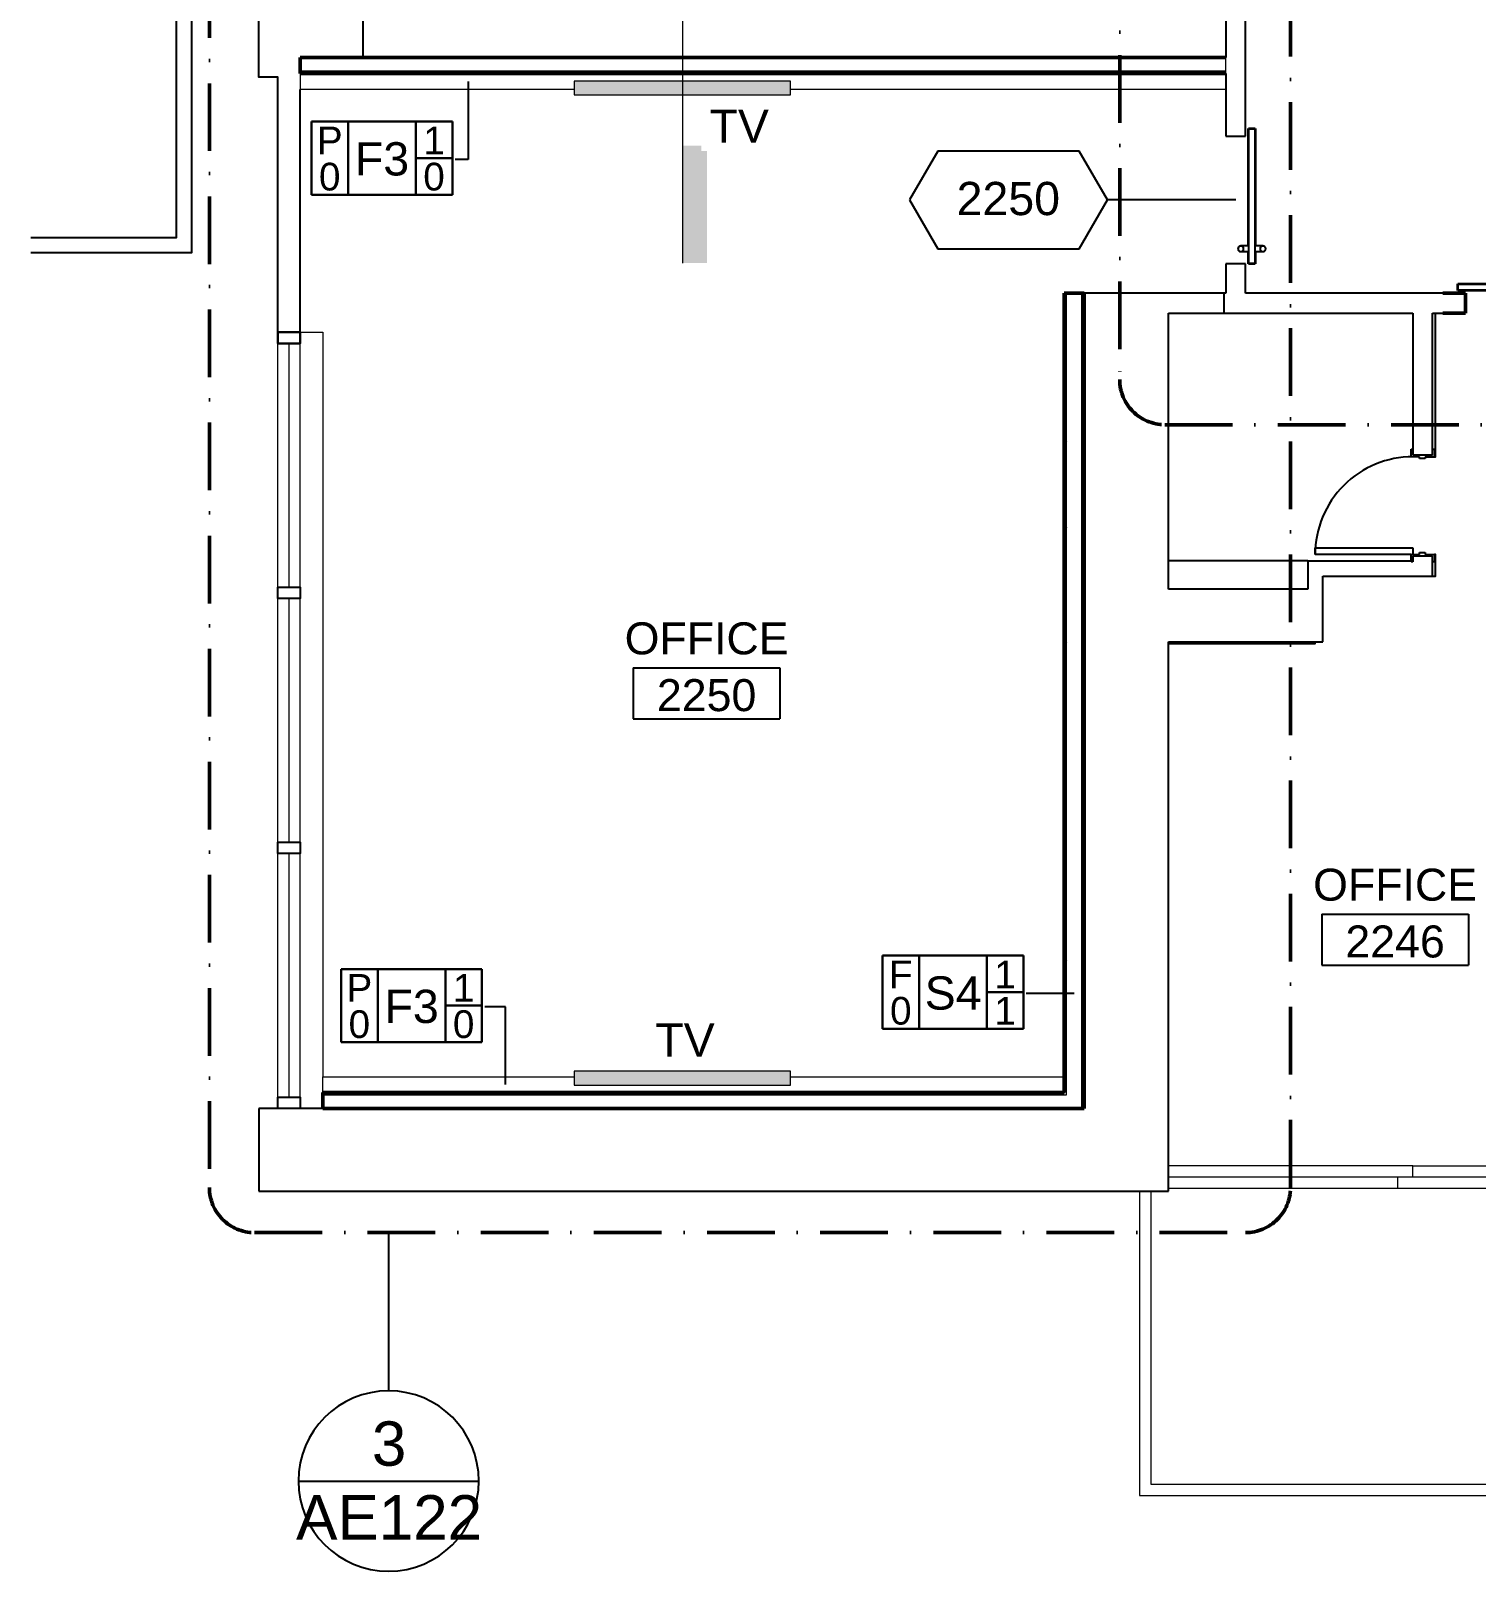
# Model space of a CAD drawing. Header units: inches. Extents: x -1132 to 5570, y -1986 to 4304.
# Drawn here: x 2409 to 2793.5, y -1982.1 to -1572.1 of the extents above; entities that cross this region are included whole.
import ezdxf

# ---------------------------------------------------------------- set-up
doc = ezdxf.new("R2010")
doc.units = ezdxf.units.IN
doc.header["$LTSCALE"] = 96
doc.header["$MEASUREMENT"] = 0
doc.linetypes.add('Dash Dot 3_16_', pattern=[0.3125, 0.1875, -0.0625, 0, -0.0625])
doc.layers.get('0').update_dxf_attribs({"linetype": 'CONTINUOUS'})
for name, color, linetype, lineweight in [('101013_EX_MER-02_dwg', 8, 'CONTINUOUS', 13), ('A-ANNO-SYMB', 150, 'CONTINUOUS', 13), ('A-AREA-IDEN', 2, 'CONTINUOUS', 25), ('A-DETL', 90, 'CONTINUOUS', 13), ('A-DETL-GENF', 92, 'CONTINUOUS', 25), ('A-DOOR-IDEN', 31, 'CONTINUOUS', 25), ('A-ROOF', 250, 'CONTINUOUS', 13), ('A-WALL', 113, 'CONTINUOUS', 18), ('A-WALL-IDEN', 211, 'CONTINUOUS', 25), ('A-WALL-PATT', 111, 'CONTINUOUS', 25), ('A-WALL-SILL', 250, 'CONTINUOUS', 13), ('G-ANNO-TEXT', 231, 'CONTINUOUS', 13), ('I-WALL', 2, 'CONTINUOUS', 18)]:
    doc.layers.add(name, color=color, linetype=linetype, lineweight=lineweight)
for name, color, linetype in [('A-DOOR', 2, 'CONTINUOUS'), ('A-FLOR-STRS', 2, 'CONTINUOUS'), ('A-GLAZ', 2, 'CONTINUOUS'), ('A-WALL-FULL', 6, 'CONTINUOUS')]:
    doc.layers.add(name, color=color, linetype=linetype)
doc.styles.add('ARIAL', font='arial.ttf')
doc.styles.add('Arial_1', font='arial.ttf', dxfattribs={"height": 8.851796})
doc.styles.add('Arial_2', font='arial.ttf', dxfattribs={"height": 7.376497})
doc.styles.add('Swis721 BT', font='swiss.ttf', dxfattribs={"height": 8.514638})
pattern_1 = [(0, (-36, 0), (15.36, 3.84), [1.267, -10.253, 1.267, -10.253, -61.44]), (0, (-36, 0), (15.36, 3.84), [-23.04, 1.267, -21.773, 1.267, -10.253, -26.88]), (0, (-36, 0), (15.36, 3.84), [-57.6, 1.267, -6.413, 1.267, -17.933]), (120, (-30.24, 1.92), (-11.0055376, 11.38215), [1.267, -10.253, 1.267, -10.253, -61.44]), (120, (-30.24, 1.92), (-11.0055376, 11.38215), [-23.04, 1.267, -21.773, 1.267, -10.253, -26.88]), (120, (-30.24, 1.92), (-11.0055376, 11.38215), [-57.6, 1.267, -6.413, 1.267, -17.933]), (240, (-28.32, 9.6), (-4.3544624, -15.22215), [1.267, -10.253, 1.267, -10.253, -61.44]), (240, (-28.32, 9.6), (-4.3544624, -15.22215), [-23.04, 1.267, -21.773, 1.267, -10.253, -26.88]), (240, (-28.32, 9.6), (-4.3544624, -15.22215), [-57.6, 1.267, -6.413, 1.267, -17.933])]

# ---------------------------------------------------------------- blocks, each defined once
blk = doc.blocks.new('101013_EX_MER-02_dwg-1452792-2ND FLR PLAN - EAST WING')
at = {"layer": 'A-FLOR-STRS', "color": 9, "flags": 128}
for points in [[(2542.4, 656.23), (2542.4, 595.73), (2503.69, 595.73)], [(2546.4, 655.73), (2546.4, 591.73), (2503.69, 591.73)]]:
    blk.add_lwpolyline(points, dxfattribs=at)
at = {"layer": 'A-GLAZ', "color": 9, "lineweight": 13}
for p, q in [((2569.39, 502.71), (2569.39, 567.58)), ((2572.39, 502.71), (2572.39, 567.58)), ((2575.39, 502.71), (2575.39, 567.58)), ((2569.39, 434.83), (2569.39, 499.71)), ((2572.39, 434.83), (2572.39, 499.71)), ((2575.39, 434.83), (2575.39, 499.71)), ((2569.39, 366.71), (2569.39, 431.83)), ((2572.39, 366.71), (2572.39, 431.83)), ((2575.39, 366.71), (2575.39, 431.83)), ((2934.89, 345.71), (2806.39, 345.71))]:
    blk.add_line(p, q, dxfattribs=at)
at = {"layer": 'A-GLAZ', "color": 9, "lineweight": 13, "flags": 128}
for points in [[(2871.39, 345.71), (2871.39, 348.71), (2806.39, 348.71)], [(2934.89, 342.71), (2867.39, 342.71), (2867.39, 345.71)]]:
    blk.add_lwpolyline(points, dxfattribs=at)
at = {"layer": 'A-ROOF', "color": 9, "flags": 128}
for points in [[(2798.65, 341.96), (2798.65, 261.02), (3170.39, 261.02)], [(2801.64, 341.96), (2801.64, 264.02), (3170.39, 264.02)]]:
    blk.add_lwpolyline(points, dxfattribs=at)
at = {"layer": 'A-WALL-FULL', "color": 9}
for p, q in [((2592.15, 643.71), (2592.15, 656.95)), ((2564.39, 363.96), (2564.39, 341.96))]:
    blk.add_line(p, q, dxfattribs=at)
at = {"layer": 'A-WALL-FULL', "color": 9, "flags": 128}
for points in [[(2569.39, 567.58), (2575.39, 567.58), (2575.39, 570.58), (2569.39, 570.58), (2569.39, 567.58), (2569.39, 570.58), (2575.39, 570.58), (2575.39, 567.58), (2569.39, 567.58), (2569.39, 570.58), (2569.39, 638.46), (2564.4, 638.46), (2564.4, 656.23)], [(2569.39, 570.58), (2575.39, 570.58), (2575.39, 635.21)], [(2843.39, 509.71), (2806.39, 509.71), (2806.39, 575.71)], [(2874.64, 537.41), (2877.39, 537.41), (2877.39, 575.71)], [(2876.64, 505.71), (2877.39, 505.71), (2877.39, 511.41), (2877.14, 511.41)], [(2806.39, 352.21), (2806.39, 487.71), (2845.39, 487.71), (2845.39, 488.21)], [(2569.39, 363.96), (2569.39, 366.96), (2575.39, 366.96), (2575.39, 363.96)]]:
    blk.add_lwpolyline(points, dxfattribs=at)
for points in [[(2569.39, 499.71), (2569.39, 502.71), (2575.39, 502.71), (2575.39, 499.71)], [(2569.39, 431.83), (2569.39, 434.83), (2575.39, 434.83), (2575.39, 431.83)]]:
    blk.add_lwpolyline(points, close=True, dxfattribs=at)
at = {"layer": 'A-WALL-SILL', "color": 9}
for p, q in [((2871.39, 348.71), (2931.89, 348.71)), ((2867.39, 342.71), (2806.39, 342.71))]:
    blk.add_line(p, q, dxfattribs=at)
at = {"layer": 'A-WALL-SILL', "color": 9, "flags": 128}
blk.add_lwpolyline([(2575.39, 570.58), (2581.39, 570.58), (2581.39, 372.46)], dxfattribs=at)
blk = doc.blocks.new('Interior-Sgl - 2_-2_ x 8_-0_ - Flush-2578071-2ND FLR PLAN - EAST WING')
at = {"layer": 'A-DOOR', "color": 8, "lineweight": 25}
for p, q in [((-4, 3.13), (-2, 3.13)), ((-4, 2.63), (-4, 3.13)), ((-2.5, 2.63), (-4, 2.63)), ((-2.5, -2.63), (-2.5, 2.63)), ((-2, 3.13), (-2, 0.62)), ((-2, 0.62), (-1.5, 0.62)), ((-1.5, 0.62), (-1.5, -0.88)), ((23.5, 0.62), (24, 0.62)), ((23.5, -0.88), (23.5, 0.62)), ((24, 3.13), (26, 3.13)), ((24, 0.62), (24, 3.13)), ((26, 2.63), (24.5, 2.63)), ((24.5, 2.63), (24.5, -2.63)), ((26, 3.13), (26, 2.63)), ((-4, -2.63), (-2.5, -2.63)), ((-4, -3.13), (-4, -2.63)), ((-2, -3.13), (-4, -3.13)), ((-2, -0.88), (-2, -3.13)), ((-1.5, -0.88), (-2, -0.88)), ((22.25, -2.63), (24, -2.63)), ((22.25, -28.63), (22.25, -2.63)), ((24, -0.88), (23.5, -0.88)), ((24, -3.13), (24, -0.88)), ((26, -3.13), (24, -3.13)), ((24, -3.13), (24, -28.63)), ((24.5, -2.63), (26, -2.63)), ((26, -2.63), (26, -3.13)), ((24, -28.63), (22.25, -28.63))]:
    blk.add_line(p, q, dxfattribs=at)
at = {"layer": 'A-DOOR', "color": 55}
blk.add_arc((24, -2.63), 26, 180, 270, dxfattribs=at)
blk = doc.blocks.new('Interior-Barn - Flush-V4-2ND FLR PLAN - EAST WING')
at = {"layer": 'A-DOOR', "lineweight": 35}
for p, q in [((-19, 5.16), (12.25, 5.16)), ((-19, 3.41), (-19, 5.16)), ((13.75, 5.16), (17, 5.16)), ((17, 5.16), (17, 3.41)), ((12.25, 3.41), (-19, 3.41)), ((17, 3.41), (13.75, 3.41))]:
    blk.add_line(p, q, dxfattribs=at)
at = {"layer": 'A-DOOR'}
for p, q in [((12.25, 7.22), (12.25, 5.16)), ((13.75, 5.16), (12.25, 5.16)), ((13.75, 5.16), (13.75, 7.21)), ((12.25, 3.41), (12.25, 1.34)), ((12.25, 3.41), (13.75, 3.41)), ((13.75, 1.34), (13.75, 3.41))]:
    blk.add_line(p, q, dxfattribs=at)
at = {"layer": 'A-DOOR', "flags": 128}
for points in [[(13.75, 7.22), (13.75, 7.25), (13.75, 7.28), (13.74, 7.31), (13.74, 7.34), (13.74, 7.37), (13.73, 7.4), (13.72, 7.43), (13.71, 7.45), (13.7, 7.48), (13.69, 7.51), (13.68, 7.54), (13.67, 7.57), (13.65, 7.59), (13.64, 7.62), (13.62, 7.64), (13.6, 7.67), (13.58, 7.69), (13.56, 7.71), (13.54, 7.74), (13.52, 7.76), (13.5, 7.78), (13.48, 7.8), (13.45, 7.82), (13.43, 7.83), (13.41, 7.85), (13.38, 7.87), (13.35, 7.88), (13.33, 7.89), (13.3, 7.91), (13.27, 7.92), (13.24, 7.93), (13.22, 7.94), (13.19, 7.95), (13.16, 7.95), (13.13, 7.96), (13.1, 7.96), (13.07, 7.97), (13.04, 7.97), (13.01, 7.97), (12.98, 7.97), (12.95, 7.97), (12.92, 7.96), (12.89, 7.96), (12.86, 7.96), (12.83, 7.95), (12.8, 7.94), (12.77, 7.93), (12.74, 7.92), (12.72, 7.91), (12.69, 7.9), (12.66, 7.89), (12.63, 7.87), (12.61, 7.86), (12.58, 7.84), (12.56, 7.83), (12.53, 7.81), (12.51, 7.79), (12.49, 7.77), (12.47, 7.75), (12.45, 7.73), (12.43, 7.7), (12.41, 7.68), (12.39, 7.66), (12.37, 7.63), (12.36, 7.61), (12.34, 7.58), (12.33, 7.55), (12.32, 7.53), (12.3, 7.5), (12.29, 7.47), (12.28, 7.44), (12.28, 7.41), (12.27, 7.38), (12.26, 7.35), (12.26, 7.32), (12.25, 7.29), (12.25, 7.26), (12.25, 7.23), (12.25, 7.22)], [(12.25, 7.22), (12.25, 7.19), (12.25, 7.16), (12.26, 7.13), (12.26, 7.1), (12.26, 7.07), (12.27, 7.04), (12.28, 7.01), (12.29, 6.98), (12.3, 6.95), (12.31, 6.93), (12.32, 6.9), (12.33, 6.87), (12.35, 6.85), (12.36, 6.82), (12.38, 6.8), (12.4, 6.77), (12.42, 6.75), (12.44, 6.72), (12.46, 6.7), (12.48, 6.68), (12.5, 6.66), (12.52, 6.64), (12.55, 6.62), (12.57, 6.6), (12.59, 6.59), (12.62, 6.57), (12.65, 6.56), (12.67, 6.54), (12.7, 6.53), (12.73, 6.52), (12.76, 6.51), (12.78, 6.5), (12.81, 6.49), (12.84, 6.49), (12.87, 6.48), (12.9, 6.48), (12.93, 6.47), (12.96, 6.47), (12.99, 6.47), (13.02, 6.47), (13.05, 6.47), (13.08, 6.47), (13.11, 6.48), (13.14, 6.48), (13.17, 6.49), (13.2, 6.5), (13.23, 6.5), (13.26, 6.51), (13.28, 6.52), (13.31, 6.54), (13.34, 6.55), (13.37, 6.56), (13.39, 6.58), (13.42, 6.6), (13.44, 6.61), (13.47, 6.63), (13.49, 6.65), (13.51, 6.67), (13.53, 6.69), (13.55, 6.71), (13.57, 6.73), (13.59, 6.76), (13.61, 6.78), (13.63, 6.81), (13.64, 6.83), (13.66, 6.86), (13.67, 6.88), (13.68, 6.91), (13.7, 6.94), (13.71, 6.97), (13.72, 7), (13.72, 7.02), (13.73, 7.05), (13.74, 7.08), (13.74, 7.11), (13.75, 7.14), (13.75, 7.17), (13.75, 7.2), (13.75, 7.22)], [(13.75, 1.34), (13.75, 1.37), (13.75, 1.4), (13.74, 1.43), (13.74, 1.46), (13.74, 1.49), (13.73, 1.52), (13.72, 1.55), (13.71, 1.58), (13.7, 1.61), (13.69, 1.64), (13.68, 1.66), (13.67, 1.69), (13.65, 1.72), (13.64, 1.74), (13.62, 1.77), (13.6, 1.79), (13.58, 1.82), (13.56, 1.84), (13.54, 1.86), (13.52, 1.88), (13.5, 1.9), (13.48, 1.92), (13.45, 1.94), (13.43, 1.96), (13.41, 1.97), (13.38, 1.99), (13.35, 2.01), (13.33, 2.02), (13.3, 2.03), (13.27, 2.04), (13.24, 2.05), (13.22, 2.06), (13.19, 2.07), (13.16, 2.08), (13.13, 2.08), (13.1, 2.09), (13.07, 2.09), (13.04, 2.09), (13.01, 2.09), (12.98, 2.09), (12.95, 2.09), (12.92, 2.09), (12.89, 2.09), (12.86, 2.08), (12.83, 2.07), (12.8, 2.07), (12.77, 2.06), (12.74, 2.05), (12.72, 2.04), (12.69, 2.03), (12.66, 2.01), (12.63, 2), (12.61, 1.98), (12.58, 1.97), (12.56, 1.95), (12.53, 1.93), (12.51, 1.91), (12.49, 1.89), (12.47, 1.87), (12.45, 1.85), (12.43, 1.83), (12.41, 1.8), (12.39, 1.78), (12.37, 1.76), (12.36, 1.73), (12.34, 1.7), (12.33, 1.68), (12.32, 1.65), (12.3, 1.62), (12.29, 1.59), (12.28, 1.57), (12.28, 1.54), (12.27, 1.51), (12.26, 1.48), (12.26, 1.45), (12.25, 1.42), (12.25, 1.39), (12.25, 1.36), (12.25, 1.34)], [(12.25, 1.34), (12.25, 1.31), (12.25, 1.28), (12.26, 1.25), (12.26, 1.22), (12.26, 1.19), (12.27, 1.17), (12.28, 1.14), (12.29, 1.11), (12.3, 1.08), (12.31, 1.05), (12.32, 1.02), (12.33, 1), (12.35, 0.97), (12.36, 0.95), (12.38, 0.92), (12.4, 0.9), (12.42, 0.87), (12.44, 0.85), (12.46, 0.83), (12.48, 0.81), (12.5, 0.79), (12.52, 0.77), (12.55, 0.75), (12.57, 0.73), (12.59, 0.71), (12.62, 0.7), (12.65, 0.68), (12.67, 0.67), (12.7, 0.66), (12.73, 0.64), (12.76, 0.63), (12.78, 0.63), (12.81, 0.62), (12.84, 0.61), (12.87, 0.6), (12.9, 0.6), (12.93, 0.6), (12.96, 0.59), (12.99, 0.59), (13.02, 0.59), (13.05, 0.6), (13.08, 0.6), (13.11, 0.6), (13.14, 0.61), (13.17, 0.61), (13.2, 0.62), (13.23, 0.63), (13.26, 0.64), (13.28, 0.65), (13.31, 0.66), (13.34, 0.67), (13.37, 0.69), (13.39, 0.7), (13.42, 0.72), (13.44, 0.74), (13.47, 0.76), (13.49, 0.77), (13.51, 0.79), (13.53, 0.82), (13.55, 0.84), (13.57, 0.86), (13.59, 0.88), (13.61, 0.91), (13.63, 0.93), (13.64, 0.96), (13.66, 0.98), (13.67, 1.01), (13.68, 1.04), (13.7, 1.06), (13.71, 1.09), (13.72, 1.12), (13.72, 1.15), (13.73, 1.18), (13.74, 1.21), (13.74, 1.24), (13.75, 1.27), (13.75, 1.3), (13.75, 1.33), (13.75, 1.34)]]:
    blk.add_lwpolyline(points, dxfattribs=at)
at = {"layer": 'A-DOOR'}
for points, knots in [([(12.25, 7.22), (12.25, 7.18), (12.26, 7.11), (12.28, 7.01), (12.3, 6.94), (12.33, 6.89), (12.35, 6.84), (12.37, 6.81), (12.39, 6.78), (12.41, 6.76), (12.43, 6.73), (12.47, 6.69), (12.51, 6.65), (12.55, 6.62), (12.57, 6.6), (12.6, 6.58), (12.64, 6.56), (12.7, 6.53), (12.77, 6.5), (12.84, 6.48), (12.92, 6.47), (13, 6.47), (13.08, 6.47), (13.16, 6.48), (13.23, 6.5), (13.3, 6.53), (13.36, 6.56), (13.4, 6.58), (13.43, 6.6), (13.45, 6.62), (13.49, 6.65), (13.53, 6.69), (13.57, 6.73), (13.59, 6.76), (13.61, 6.78), (13.63, 6.81), (13.65, 6.84), (13.67, 6.89), (13.7, 6.94), (13.72, 7.01), (13.74, 7.1), (13.75, 7.17), (13.75, 7.21)], [0, 0, 0, 0, 0.0555556, 0.1111111, 0.1388889, 0.1666667, 0.1944444, 0.2083333, 0.2222222, 0.2361111, 0.25, 0.2777778, 0.3055556, 0.3194444, 0.3333333, 0.3472222, 0.3611111, 0.3888889, 0.4166667, 0.4444444, 0.4722222, 0.5, 0.5277778, 0.5555556, 0.5833333, 0.6111111, 0.6388889, 0.6527778, 0.6666667, 0.6805556, 0.6944444, 0.7222222, 0.75, 0.7638889, 0.7777778, 0.7916667, 0.8055556, 0.8333333, 0.8611111, 0.8888889, 0.9444444, 0.9937391, 0.9937391, 0.9937391, 0.9937391]), ([(12.96, 2.09), (12.95, 2.09), (12.91, 2.09), (12.84, 2.08), (12.77, 2.06), (12.7, 2.03), (12.64, 2), (12.6, 1.98), (12.57, 1.96), (12.55, 1.94), (12.51, 1.91), (12.47, 1.88), (12.43, 1.84), (12.41, 1.8), (12.39, 1.78), (12.37, 1.75), (12.35, 1.72), (12.33, 1.67), (12.3, 1.62), (12.28, 1.55), (12.26, 1.46), (12.25, 1.38), (12.25, 1.34)], [0.5142736, 0.5142736, 0.5142736, 0.5142736, 0.5277778, 0.5555556, 0.5833333, 0.6111111, 0.6388889, 0.6527778, 0.6666667, 0.6805556, 0.6944444, 0.7222222, 0.75, 0.7638889, 0.7777778, 0.7916667, 0.8055556, 0.8333333, 0.8611111, 0.8888889, 0.9444444, 1, 1, 1, 1]), ([(13.75, 1.34), (13.75, 1.38), (13.74, 1.46), (13.72, 1.55), (13.7, 1.62), (13.67, 1.67), (13.65, 1.72), (13.63, 1.75), (13.61, 1.78), (13.59, 1.8), (13.57, 1.84), (13.53, 1.88), (13.49, 1.91), (13.45, 1.94), (13.43, 1.96), (13.4, 1.98), (13.36, 2), (13.3, 2.03), (13.23, 2.06), (13.16, 2.08), (13.09, 2.09), (13.05, 2.09), (13.04, 2.09)], [0, 0, 0, 0, 0.0555556, 0.1111111, 0.1388889, 0.1666667, 0.1944444, 0.2083333, 0.2222222, 0.2361111, 0.25, 0.2777778, 0.3055556, 0.3194444, 0.3333333, 0.3472222, 0.3611111, 0.3888889, 0.4166667, 0.4444444, 0.4722222, 0.4872585, 0.4872585, 0.4872585, 0.4872585])]:
    blk.add_open_spline(points, degree=3, knots=knots, dxfattribs=at)
blk = doc.blocks.new('Interior-Barn - Flush-3201829-2ND FLR PLAN - EAST WING')
at = {"layer": 'A-DOOR', "lineweight": 35}
for p, q in [((-19, 5.16), (12.25, 5.16)), ((-19, 3.41), (-19, 5.16)), ((13.75, 5.16), (17, 5.16)), ((17, 5.16), (17, 3.41)), ((12.25, 3.41), (-19, 3.41)), ((17, 3.41), (13.75, 3.41))]:
    blk.add_line(p, q, dxfattribs=at)
at = {"layer": 'A-DOOR'}
for p, q in [((12.25, 7.22), (12.25, 5.16)), ((13.75, 5.16), (12.25, 5.16)), ((13.75, 5.16), (13.75, 7.22)), ((12.25, 3.41), (12.25, 1.34)), ((12.25, 3.41), (13.75, 3.41)), ((13.75, 1.34), (13.75, 3.41))]:
    blk.add_line(p, q, dxfattribs=at)
at = {"layer": 'A-DOOR', "flags": 128}
for points in [[(13.75, 7.22), (13.75, 7.25), (13.75, 7.28), (13.74, 7.31), (13.74, 7.34), (13.74, 7.37), (13.73, 7.4), (13.72, 7.43), (13.71, 7.45), (13.7, 7.48), (13.69, 7.51), (13.68, 7.54), (13.67, 7.57), (13.65, 7.59), (13.64, 7.62), (13.62, 7.64), (13.6, 7.67), (13.58, 7.69), (13.56, 7.71), (13.54, 7.74), (13.52, 7.76), (13.5, 7.78), (13.48, 7.8), (13.45, 7.82), (13.43, 7.83), (13.41, 7.85), (13.38, 7.87), (13.35, 7.88), (13.33, 7.89), (13.3, 7.91), (13.27, 7.92), (13.24, 7.93), (13.22, 7.94), (13.19, 7.95), (13.16, 7.95), (13.13, 7.96), (13.1, 7.96), (13.07, 7.97), (13.04, 7.97), (13.01, 7.97), (12.98, 7.97), (12.95, 7.97), (12.92, 7.96), (12.89, 7.96), (12.86, 7.96), (12.83, 7.95), (12.8, 7.94), (12.77, 7.93), (12.74, 7.92), (12.72, 7.91), (12.69, 7.9), (12.66, 7.89), (12.63, 7.87), (12.61, 7.86), (12.58, 7.84), (12.56, 7.83), (12.53, 7.81), (12.51, 7.79), (12.49, 7.77), (12.47, 7.75), (12.45, 7.73), (12.43, 7.7), (12.41, 7.68), (12.39, 7.66), (12.37, 7.63), (12.36, 7.61), (12.34, 7.58), (12.33, 7.55), (12.32, 7.53), (12.3, 7.5), (12.29, 7.47), (12.28, 7.44), (12.28, 7.41), (12.27, 7.38), (12.26, 7.35), (12.26, 7.32), (12.25, 7.29), (12.25, 7.26), (12.25, 7.23), (12.25, 7.22)], [(12.25, 7.22), (12.25, 7.19), (12.25, 7.16), (12.26, 7.13), (12.26, 7.1), (12.26, 7.07), (12.27, 7.04), (12.28, 7.01), (12.29, 6.98), (12.3, 6.95), (12.31, 6.93), (12.32, 6.9), (12.33, 6.87), (12.35, 6.85), (12.36, 6.82), (12.38, 6.8), (12.4, 6.77), (12.42, 6.75), (12.44, 6.72), (12.46, 6.7), (12.48, 6.68), (12.5, 6.66), (12.52, 6.64), (12.55, 6.62), (12.57, 6.6), (12.59, 6.59), (12.62, 6.57), (12.65, 6.56), (12.67, 6.54), (12.7, 6.53), (12.73, 6.52), (12.76, 6.51), (12.78, 6.5), (12.81, 6.49), (12.84, 6.49), (12.87, 6.48), (12.9, 6.48), (12.93, 6.47), (12.96, 6.47), (12.99, 6.47), (13.02, 6.47), (13.05, 6.47), (13.08, 6.47), (13.11, 6.48), (13.14, 6.48), (13.17, 6.49), (13.2, 6.5), (13.23, 6.5), (13.26, 6.51), (13.28, 6.52), (13.31, 6.54), (13.34, 6.55), (13.37, 6.56), (13.39, 6.58), (13.42, 6.6), (13.44, 6.61), (13.47, 6.63), (13.49, 6.65), (13.51, 6.67), (13.53, 6.69), (13.55, 6.71), (13.57, 6.73), (13.59, 6.76), (13.61, 6.78), (13.63, 6.81), (13.64, 6.83), (13.66, 6.86), (13.67, 6.88), (13.68, 6.91), (13.7, 6.94), (13.71, 6.97), (13.72, 7), (13.72, 7.02), (13.73, 7.05), (13.74, 7.08), (13.74, 7.11), (13.75, 7.14), (13.75, 7.17), (13.75, 7.2), (13.75, 7.22)], [(13.75, 1.34), (13.75, 1.37), (13.75, 1.4), (13.74, 1.43), (13.74, 1.46), (13.74, 1.49), (13.73, 1.52), (13.72, 1.55), (13.71, 1.58), (13.7, 1.61), (13.69, 1.64), (13.68, 1.66), (13.67, 1.69), (13.65, 1.72), (13.64, 1.74), (13.62, 1.77), (13.6, 1.79), (13.58, 1.82), (13.56, 1.84), (13.54, 1.86), (13.52, 1.88), (13.5, 1.9), (13.48, 1.92), (13.45, 1.94), (13.43, 1.96), (13.41, 1.97), (13.38, 1.99), (13.35, 2.01), (13.33, 2.02), (13.3, 2.03), (13.27, 2.04), (13.24, 2.05), (13.22, 2.06), (13.19, 2.07), (13.16, 2.08), (13.13, 2.08), (13.1, 2.09), (13.07, 2.09), (13.04, 2.09), (13.01, 2.09), (12.98, 2.09), (12.95, 2.09), (12.92, 2.09), (12.89, 2.09), (12.86, 2.08), (12.83, 2.07), (12.8, 2.07), (12.77, 2.06), (12.74, 2.05), (12.72, 2.04), (12.69, 2.03), (12.66, 2.01), (12.63, 2), (12.61, 1.98), (12.58, 1.97), (12.56, 1.95), (12.53, 1.93), (12.51, 1.91), (12.49, 1.89), (12.47, 1.87), (12.45, 1.85), (12.43, 1.83), (12.41, 1.8), (12.39, 1.78), (12.37, 1.76), (12.36, 1.73), (12.34, 1.7), (12.33, 1.68), (12.32, 1.65), (12.3, 1.62), (12.29, 1.59), (12.28, 1.57), (12.28, 1.54), (12.27, 1.51), (12.26, 1.48), (12.26, 1.45), (12.25, 1.42), (12.25, 1.39), (12.25, 1.36), (12.25, 1.34)], [(12.25, 1.34), (12.25, 1.31), (12.25, 1.28), (12.26, 1.25), (12.26, 1.22), (12.26, 1.19), (12.27, 1.17), (12.28, 1.14), (12.29, 1.11), (12.3, 1.08), (12.31, 1.05), (12.32, 1.02), (12.33, 1), (12.35, 0.97), (12.36, 0.95), (12.38, 0.92), (12.4, 0.9), (12.42, 0.87), (12.44, 0.85), (12.46, 0.83), (12.48, 0.81), (12.5, 0.79), (12.52, 0.77), (12.55, 0.75), (12.57, 0.73), (12.59, 0.71), (12.62, 0.7), (12.65, 0.68), (12.67, 0.67), (12.7, 0.66), (12.73, 0.64), (12.76, 0.63), (12.78, 0.63), (12.81, 0.62), (12.84, 0.61), (12.87, 0.6), (12.9, 0.6), (12.93, 0.6), (12.96, 0.59), (12.99, 0.59), (13.02, 0.59), (13.05, 0.6), (13.08, 0.6), (13.11, 0.6), (13.14, 0.61), (13.17, 0.61), (13.2, 0.62), (13.23, 0.63), (13.26, 0.64), (13.28, 0.65), (13.31, 0.66), (13.34, 0.67), (13.37, 0.69), (13.39, 0.7), (13.42, 0.72), (13.44, 0.74), (13.47, 0.76), (13.49, 0.77), (13.51, 0.79), (13.53, 0.82), (13.55, 0.84), (13.57, 0.86), (13.59, 0.88), (13.61, 0.91), (13.63, 0.93), (13.64, 0.96), (13.66, 0.98), (13.67, 1.01), (13.68, 1.04), (13.7, 1.06), (13.71, 1.09), (13.72, 1.12), (13.72, 1.15), (13.73, 1.18), (13.74, 1.21), (13.74, 1.24), (13.75, 1.27), (13.75, 1.3), (13.75, 1.33), (13.75, 1.34)]]:
    blk.add_lwpolyline(points, dxfattribs=at)
at = {"layer": 'A-DOOR'}
for points, knots in [([(12.25, 7.22), (12.25, 7.18), (12.26, 7.11), (12.28, 7.01), (12.3, 6.94), (12.33, 6.89), (12.35, 6.84), (12.37, 6.81), (12.39, 6.78), (12.41, 6.76), (12.43, 6.73), (12.47, 6.69), (12.51, 6.65), (12.55, 6.62), (12.57, 6.6), (12.6, 6.58), (12.64, 6.56), (12.7, 6.53), (12.77, 6.5), (12.84, 6.48), (12.92, 6.47), (13, 6.47), (13.08, 6.47), (13.16, 6.48), (13.23, 6.5), (13.3, 6.53), (13.36, 6.56), (13.4, 6.58), (13.43, 6.6), (13.45, 6.62), (13.49, 6.65), (13.53, 6.69), (13.57, 6.73), (13.59, 6.76), (13.61, 6.78), (13.63, 6.81), (13.65, 6.84), (13.67, 6.89), (13.7, 6.94), (13.72, 7.01), (13.74, 7.11), (13.75, 7.18), (13.75, 7.22)], [0, 0, 0, 0, 0.055556, 0.111111, 0.138889, 0.166667, 0.194444, 0.208333, 0.222222, 0.236111, 0.25, 0.277778, 0.305556, 0.319444, 0.333333, 0.347222, 0.361111, 0.388889, 0.416667, 0.444444, 0.472222, 0.5, 0.527778, 0.555556, 0.583333, 0.611111, 0.638889, 0.652778, 0.666667, 0.680556, 0.694444, 0.722222, 0.75, 0.763889, 0.777778, 0.791667, 0.805556, 0.833333, 0.861111, 0.888889, 0.944444, 1, 1, 1, 1]), ([(12.96, 2.09), (12.95, 2.09), (12.91, 2.09), (12.84, 2.08), (12.77, 2.06), (12.7, 2.03), (12.64, 2), (12.6, 1.98), (12.57, 1.96), (12.55, 1.94), (12.51, 1.91), (12.47, 1.88), (12.43, 1.84), (12.41, 1.8), (12.39, 1.78), (12.37, 1.75), (12.35, 1.72), (12.33, 1.67), (12.3, 1.62), (12.28, 1.55), (12.26, 1.46), (12.25, 1.38), (12.25, 1.34)], [0.5142736, 0.5142736, 0.5142736, 0.5142736, 0.5277778, 0.5555556, 0.5833333, 0.6111111, 0.6388889, 0.6527778, 0.6666667, 0.6805556, 0.6944444, 0.7222222, 0.75, 0.7638889, 0.7777778, 0.7916667, 0.8055556, 0.8333333, 0.8611111, 0.8888889, 0.9444444, 1, 1, 1, 1]), ([(13.75, 1.34), (13.75, 1.38), (13.74, 1.46), (13.72, 1.55), (13.7, 1.62), (13.67, 1.67), (13.65, 1.72), (13.63, 1.75), (13.61, 1.78), (13.59, 1.8), (13.57, 1.84), (13.53, 1.88), (13.49, 1.91), (13.45, 1.94), (13.43, 1.96), (13.4, 1.98), (13.36, 2), (13.3, 2.03), (13.23, 2.06), (13.16, 2.08), (13.09, 2.09), (13.05, 2.09), (13.04, 2.09)], [0, 0, 0, 0, 0.0555556, 0.1111111, 0.1388889, 0.1666667, 0.1944444, 0.2083333, 0.2222222, 0.2361111, 0.25, 0.2777778, 0.3055556, 0.3194444, 0.3333333, 0.3472222, 0.3611111, 0.3888889, 0.4166667, 0.4444444, 0.4722222, 0.4872585, 0.4872585, 0.4872585, 0.4872585])]:
    blk.add_open_spline(points, degree=3, knots=knots, dxfattribs=at)
blk = doc.blocks.new('Tag - Room - Name _ Number _NO SQFT_-3172659-2ND FLR PLAN - EAST WING')
at = {"layer": 'A-AREA-IDEN'}
for p, q in [((-0.2081, -0.0229), (-0.2081, -0.1635)), ((-0.2081, -0.0229), (0.1981, -0.0229)), ((0.1981, -0.0229), (0.1981, -0.1635)), ((-0.2081, -0.1635), (0.1981, -0.1635))]:
    blk.add_line(p, q, dxfattribs=at)
blk = doc.blocks.new('Tag-Wall - Standard-1146418-2ND FLR PLAN - EAST WING')
at = {"layer": 'A-WALL-IDEN'}
for p, q in [((-0.0937, 0.1172), (-0.1953, 0.1172)), ((-0.1953, 0.1172), (-0.1953, -0.0859)), ((-0.1953, -0.0859), (-0.1953, 0.1172)), ((-0.1953, 0.1172), (0.1953, 0.1172)), ((-0.0937, -0.0859), (-0.0937, 0.1172)), ((0.0938, 0.1172), (-0.0937, 0.1172)), ((-0.0937, 0.1172), (-0.0937, -0.0859)), ((0.0938, -0.0859), (0.0938, 0.1172)), ((0.1953, 0.1172), (0.0938, 0.1172)), ((0.0938, 0.1172), (0.0938, 0.0156)), ((0.1953, 0.1172), (0.1953, -0.0859)), ((0.1953, 0.0156), (0.1953, 0.1172)), ((0.1953, 0.0156), (0.0938, 0.0156)), ((0.0938, 0.0156), (0.0938, -0.0859)), ((0.0938, 0.0156), (0.1953, 0.0156)), ((0.1953, -0.0859), (0.1953, 0.0156)), ((-0.1953, -0.0859), (-0.0937, -0.0859)), ((0.1953, -0.0859), (-0.1953, -0.0859)), ((-0.0937, -0.0859), (0.0938, -0.0859)), ((0.0938, -0.0859), (0.1953, -0.0859))]:
    blk.add_line(p, q, dxfattribs=at)
blk = doc.blocks.new('Tag-Door - Tag-Door-146303-2ND FLR PLAN - EAST WING')
at = {"layer": 'A-DOOR-IDEN'}
for p, q in [((-0.0006, 0.2749), (-0.1359, 0.1968)), ((0.1347, 0.1968), (-0.0006, 0.2749)), ((-0.1359, 0.1968), (-0.1359, -0.195)), ((0.1347, -0.195), (0.1347, 0.1968)), ((-0.1359, -0.195), (-0.0006, -0.2731)), ((-0.0006, -0.2731), (0.1347, -0.195))]:
    blk.add_line(p, q, dxfattribs=at)
blk = doc.blocks.new('Floor Plan - Callout Head-55151-2ND FLR PLAN - EAST WING')
at = {"layer": 'A-ANNO-SYMB', "lineweight": 25}
blk.add_line((-0.25, 0), (0.25, 0), dxfattribs=at)
for start, end in [(360, 180), (180, 360)]:
    blk.add_arc((0, 0), 0.25, start, end, dxfattribs=at)
blk = doc.blocks.new('block')
at = {"layer": 'A-DETL-GENF'}
for points in [[(2705.77104026, 633.78430516), (2705.77104026, 637.45781441), (2648.27104026, 637.45781441), (2648.27104026, 633.78430516)], [(2683.63620638, 588.98644627), (2683.63620638, 620.25163841), (2677.05376584, 620.25163841), (2677.05376584, 588.98644627)], [(2705.77104026, 370.20781441), (2705.77104026, 373.88132365), (2648.27104026, 373.88132365), (2648.27104026, 370.20781441)]]:
    blk.add_hatch(color=7, dxfattribs=at).paths.add_polyline_path(points, flags=0)
at = {"layer": 'A-WALL-PATT', "lineweight": 13}
h = blk.add_hatch(dxfattribs=at)
h.set_pattern_fill('FP_1', color=256, style=0, pattern_type=2)
h.set_pattern_definition(pattern_1)
h.paths.add_polyline_path([(2821.63734943, 639.45781441), (2821.63734943, 640.08281441), (2575.39604026, 640.08281441), (2575.39604026, 639.45781441), (2768.13410819, 639.45781441)], flags=0)
h = blk.add_hatch(dxfattribs=at)
h.set_pattern_fill('FP_1', color=256, style=0, pattern_type=2)
h.set_pattern_definition(pattern_1)
h.paths.add_polyline_path([(2779.27104026, 367.58281441), (2779.27104026, 580.9579197), (2778.64604026, 580.9579197), (2778.64604026, 367.58281441)], flags=0)
h = blk.add_hatch(dxfattribs=at)
h.set_pattern_fill('FP_1', color=256, style=0, pattern_type=2)
h.set_pattern_definition(pattern_1)
h.paths.add_polyline_path([(2783.89604026, 363.95781441), (2783.89604026, 580.9579197), (2783.27104026, 580.9579197), (2783.27104026, 363.95781441)], flags=0)
h = blk.add_hatch(dxfattribs=at)
h.set_pattern_fill('FP_1', color=256, style=0, pattern_type=2)
h.set_pattern_definition(pattern_1)
h.paths.add_polyline_path([(2581.39604026, 367.58281441), (2778.64604026, 367.58281441), (2778.64604026, 368.20781441), (2581.39604026, 368.20781441)], flags=0)
at = {"layer": 'A-ANNO-SYMB', "linetype": 'Dash Dot 3_16_', "lineweight": 50}
for p, q in [((2793.38316339, 1246.33088663), (2793.38316339, 557.99164285)), ((2551.21042969, 666.93772811), (2551.21042969, 342.94883604)), ((2838.83713098, 342.94883604), (2838.83713098, 666.93772811)), ((2805.38316339, 545.99164285), (3197.92584775, 545.99164285)), ((2563.21042969, 330.94883604), (2826.83713098, 330.94883604))]:
    blk.add_line(p, q, dxfattribs=at)
at = {"layer": 'A-ANNO-SYMB', "lineweight": 25}
blk.add_line((2598.88518655, 330.94883604), (2598.88518655, 288.83500263), dxfattribs=at)
at = {"layer": 'A-ANNO-SYMB', "linetype": 'Dash Dot 3_16_', "lineweight": 50}
for centre, start, end in [((2805.38316339, 557.99164285), 180, 270), ((2563.21042969, 342.94883604), 180, 270), ((2826.83713098, 342.94883604), 270, 0)]:
    blk.add_arc(centre, 12, start, end, dxfattribs=at)
at = {"layer": 'A-DETL'}
for p, q in [((2677.05376584, 683.6438506), (2677.05376584, 588.98644627)), ((2705.77104026, 637.45781441), (2648.27104026, 637.45781441)), ((2648.27104026, 637.45781441), (2648.27104026, 633.78430516)), ((2705.77104026, 633.78430516), (2705.77104026, 637.45781441)), ((2648.27104026, 633.78430516), (2705.77104026, 633.78430516)), ((2705.77104026, 373.88132365), (2648.27104026, 373.88132365)), ((2648.27104026, 373.88132365), (2648.27104026, 370.20781441)), ((2705.77104026, 370.20781441), (2705.77104026, 373.88132365)), ((2648.27104026, 370.20781441), (2705.77104026, 370.20781441))]:
    blk.add_line(p, q, dxfattribs=at)
at = {"layer": 'A-DOOR-IDEN'}
blk.add_line((2824.26234943, 605.80532914), (2790.10826011, 605.80532914), dxfattribs=at)
at = {"layer": 'A-WALL', "color": 8, "lineweight": 25}
for p, q in [((2821.63734943, 658.20071283), (2821.63734943, 643.70781441)), ((2826.88734943, 622.80532914), (2826.88734943, 658.20071283)), ((2821.63734943, 639.45781441), (2821.63734943, 622.80532914)), ((2821.63734943, 622.80532914), (2826.88734943, 622.80532914)), ((2826.88734943, 588.80532914), (2821.63734943, 588.80532914)), ((2821.63734943, 588.80532914), (2821.63734943, 580.9579197)), ((2826.88734943, 580.9579197), (2826.88734943, 588.80532914)), ((2821.63734943, 580.9579197), (2783.89604026, 580.9579197)), ((2821.14604026, 575.7079197), (2821.14604026, 580.9579197)), ((2879.39997184, 580.9579197), (2826.88734943, 580.9579197)), ((2806.39604026, 502.2079197), (2806.39604026, 575.7079197)), ((2806.39604026, 575.7079197), (2871.39604026, 575.7079197)), ((2871.39604026, 575.7079197), (2871.39604026, 537.9579197)), ((2876.64604026, 537.9579197), (2876.64604026, 575.7079197)), ((2876.64604026, 575.7079197), (2879.39997184, 575.7079197)), ((2871.39604026, 537.9579197), (2876.64604026, 537.9579197)), ((2871.39604026, 509.7079197), (2843.39604026, 509.7079197)), ((2843.39604026, 509.7079197), (2843.39604026, 502.2079197)), ((2871.39604026, 510.9579197), (2871.39604026, 509.7079197)), ((2876.64604026, 510.9579197), (2871.39604026, 510.9579197)), ((2876.64604026, 505.7079197), (2876.64604026, 510.9579197)), ((2847.39604026, 505.7079197), (2876.64604026, 505.7079197)), ((2847.39604026, 488.2079197), (2847.39604026, 505.7079197)), ((2843.39604026, 502.2079197), (2806.39604026, 502.2079197)), ((2806.39604026, 341.95781441), (2806.39604026, 488.2079197)), ((2806.39604026, 488.2079197), (2847.39604026, 488.2079197)), ((2581.39604026, 363.95781441), (2564.40253905, 363.95781441)), ((2564.40253905, 363.95781441), (2564.40253905, 341.95781441)), ((2564.40253905, 341.95781441), (2806.39604026, 341.95781441))]:
    blk.add_line(p, q, dxfattribs=at)
at = {"layer": 'A-WALL'}
for p, q in [((2821.63734943, 639.45781441), (2821.63734943, 643.70781441)), ((2821.63734943, 640.08281441), (2575.39604026, 640.08281441)), ((2779.27104026, 367.58281441), (2779.27104026, 580.9579197)), ((2783.27104026, 363.95781441), (2783.27104026, 580.9579197)), ((2581.39604026, 367.58281441), (2779.27104026, 367.58281441))]:
    blk.add_line(p, q, dxfattribs=at)
at = {"layer": 'A-WALL', "lineweight": 50}
for p, q in [((2885.37661391, 580.9579197), (2879.39997184, 580.9579197)), ((2885.37661391, 575.7079197), (2885.37661391, 580.9579197)), ((2879.39997184, 575.7079197), (2885.37661391, 575.7079197))]:
    blk.add_line(p, q, dxfattribs=at)
at = {"layer": 'A-WALL-IDEN'}
for p, q in [((2620.05832309, 637.33281441), (2620.05832309, 616.61679758)), ((2620.05832309, 616.61679758), (2616.60390314, 616.61679758)), ((2781.27104026, 394.60055865), (2768.53904458, 394.60055865)), ((2630.01192921, 391.0352206), (2624.48550988, 391.0352206)), ((2630.01192921, 370.33281441), (2630.01192921, 391.0352206))]:
    blk.add_line(p, q, dxfattribs=at)
at = {"layer": 'I-WALL', "lineweight": 50}
for p, q in [((2821.63734943, 643.70781441), (2575.39604026, 643.70781441)), ((2575.39604026, 643.70781441), (2575.39604026, 639.45781441)), ((2575.39604026, 639.45781441), (2821.63734943, 639.45781441)), ((2778.64604026, 580.9579197), (2778.64604026, 368.20781441)), ((2783.89604026, 580.9579197), (2778.64604026, 580.9579197)), ((2783.89604026, 363.95781441), (2783.89604026, 580.9579197)), ((2778.64604026, 368.20781441), (2581.39604026, 368.20781441)), ((2581.39604026, 368.20781441), (2581.39604026, 363.95781441)), ((2581.39604026, 363.95781441), (2783.89604026, 363.95781441))]:
    blk.add_line(p, q, dxfattribs=at)
at = {"layer": 'I-WALL'}
for p, q in [((2575.39604026, 639.45781441), (2575.39604026, 635.20781441)), ((2648.27104026, 635.20781441), (2575.39604026, 635.20781441)), ((2821.63734943, 635.20781441), (2705.77104026, 635.20781441)), ((2581.39604026, 372.45781441), (2648.27104026, 372.45781441)), ((2581.39604026, 368.20781441), (2581.39604026, 372.45781441)), ((2705.77104026, 372.45781441), (2778.64604026, 372.45781441))]:
    blk.add_line(p, q, dxfattribs=at)
at = {"layer": '101013_EX_MER-02_dwg', "color": 9}
blk.add_blockref('101013_EX_MER-02_dwg-1452792-2ND FLR PLAN - EAST WING', (0.0064709, 0.00000725), dxfattribs=at)
at = {"layer": 'A-ANNO-SYMB', "lineweight": 25, "xscale": 95.99999999999994, "yscale": 95.99999999999994, "zscale": 95.99999999999994}
blk.add_blockref('Floor Plan - Callout Head-55151-2ND FLR PLAN - EAST WING', (2598.88518655, 264.83500263), dxfattribs=at)
at = {"layer": 'A-AREA-IDEN', "xscale": 95.99999999999994, "yscale": 95.99999999999994, "zscale": 95.99999999999994}
for p in [(2683.96236771, 483.43312839), (2867.12400276, 417.87196656)]:
    blk.add_blockref('Tag - Room - Name _ Number _NO SQFT_-3172659-2ND FLR PLAN - EAST WING', p, dxfattribs=at)
at = {"layer": 'A-DOOR', "rotation": 270}
blk.add_blockref('Interior-Barn - Flush-3201829-2ND FLR PLAN - EAST WING', (2824.26234943, 605.80532914), dxfattribs=at)
at = {"layer": 'A-DOOR'}
blk.add_blockref('Interior-Barn - Flush-V4-2ND FLR PLAN - EAST WING', (2902.37661391, 578.3329197), dxfattribs=at)
at = {"layer": 'A-DOOR', "color": 55, "rotation": 270}
blk.add_blockref('Interior-Sgl - 2_-2_ x 8_-0_ - Flush-2578071-2ND FLR PLAN - EAST WING', (2874.02104026, 535.4579197), dxfattribs=at)
at = {"layer": 'A-DOOR-IDEN', "xscale": 95.99999999999994, "yscale": 95.99999999999994, "zscale": 95.99999999999994, "rotation": 270.0000000000001}
blk.add_blockref('Tag-Door - Tag-Door-146303-2ND FLR PLAN - EAST WING', (2763.71680866, 605.74613952), dxfattribs=at)
at = {"layer": 'A-WALL-IDEN', "xscale": 95.99999999999994, "yscale": 95.99999999999994, "zscale": 95.99999999999994}
for p in [(2597.10390314, 615.44088217), (2749.03904458, 393.42464324), (2604.98550988, 389.85930518)]:
    blk.add_blockref('Tag-Wall - Standard-1146418-2ND FLR PLAN - EAST WING', p, dxfattribs=at)
at = {"layer": 'A-ANNO-SYMB', "char_height": 11.80239521, "attachment_point": 2, "line_spacing_factor": 0.938532, "style": 'ARIAL'}
for s, insert, width in [('3', (2599.02360993, 280.7097929), 10.944), ('AE122', (2599.02360993, 261.07358297), 59.04)]:
    blk.add_mtext(s, dxfattribs=dict(at, insert=insert, width=width))
at = {"layer": 'A-AREA-IDEN', "lineweight": 13, "char_height": 8.514637904, "attachment_point": 2, "line_spacing_factor": 1.00667, "style": 'Swis721 BT'}
for s, insert, width in [('OFFICE', (2683.49255534, 493.37702014), 50.544), ('2250', (2683.49255534, 478.2616021), 31.104), ('OFFICE', (2866.65419039, 427.81585832), 50.544), ('2246', (2866.65419039, 412.70044028), 31.104)]:
    blk.add_mtext(s, dxfattribs=dict(at, insert=insert, width=width))
at = {"layer": 'A-WALL-IDEN', "lineweight": 13, "attachment_point": 2, "line_spacing_factor": 0.938532}
for s, insert, char_height, width, style in [('P', (2583.2195215, 625.35092744), 7.37649701, 8.19, 'Arial_2'), ('1', (2610.9695215, 625.35092744), 7.37649701, 6.84, 'Arial_2'), ('F3', (2597.13732381, 621.1742316), 8.851796407, 17.172, 'Arial_1'), ('0', (2583.2195215, 615.70767154), 7.37649701, 6.84, 'Arial_2'), ('0', (2610.9695215, 615.70767154), 7.37649701, 6.84, 'Arial_2'), ('F', (2735.15466294, 403.33468851), 7.37649701, 7.47, 'Arial_2'), ('1', (2762.90466294, 403.33468851), 7.37649701, 6.84, 'Arial_2'), ('P', (2591.10112824, 399.76935045), 7.37649701, 8.19, 'Arial_2'), ('1', (2618.85112824, 399.76935045), 7.37649701, 6.84, 'Arial_2'), ('S4', (2749.07246525, 399.15799267), 8.851796407, 18.036, 'Arial_1'), ('F3', (2605.01893055, 395.59265461), 8.851796407, 17.172, 'Arial_1'), ('0', (2735.15466294, 393.69143261), 7.37649701, 6.84, 'Arial_2'), ('1', (2762.90466294, 393.69143261), 7.37649701, 6.84, 'Arial_2'), ('0', (2591.10112824, 390.12609456), 7.37649701, 6.84, 'Arial_2'), ('0', (2618.85112824, 390.12609456), 7.37649701, 6.84, 'Arial_2')]:
    blk.add_mtext(s, dxfattribs=dict(at, insert=insert, char_height=char_height, width=width, style=style))
at = {"layer": 'A-DOOR-IDEN', "lineweight": 13, "insert": (2763.75793958, 610.61364108), "char_height": 8.851796407, "width": 32.832, "attachment_point": 2, "line_spacing_factor": 0.938532, "style": 'Arial_1', "bg_fill": 3, "box_fill_scale": 1.25, "bg_fill_color": 0, "bg_fill_transparency": 0}
blk.add_mtext('2250', dxfattribs=at)
at = {"layer": 'G-ANNO-TEXT', "color": 7, "char_height": 8.851796407, "width": 18.792, "attachment_point": 1, "line_spacing_factor": 0.938532, "style": 'Arial_1', "bg_fill": 3, "box_fill_scale": 1.25, "bg_fill_color": 0, "bg_fill_transparency": 0}
for insert in [(2684.25835051, 629.87203422), (2669.84119595, 386.63004521)]:
    blk.add_mtext('TV', dxfattribs=dict(at, insert=insert))

msp = doc.modelspace()

# ---------------------------------------------------------------- block references
msp.add_blockref('block', (-94.69, -2222.93))

doc.saveas('drawing.dxf')
